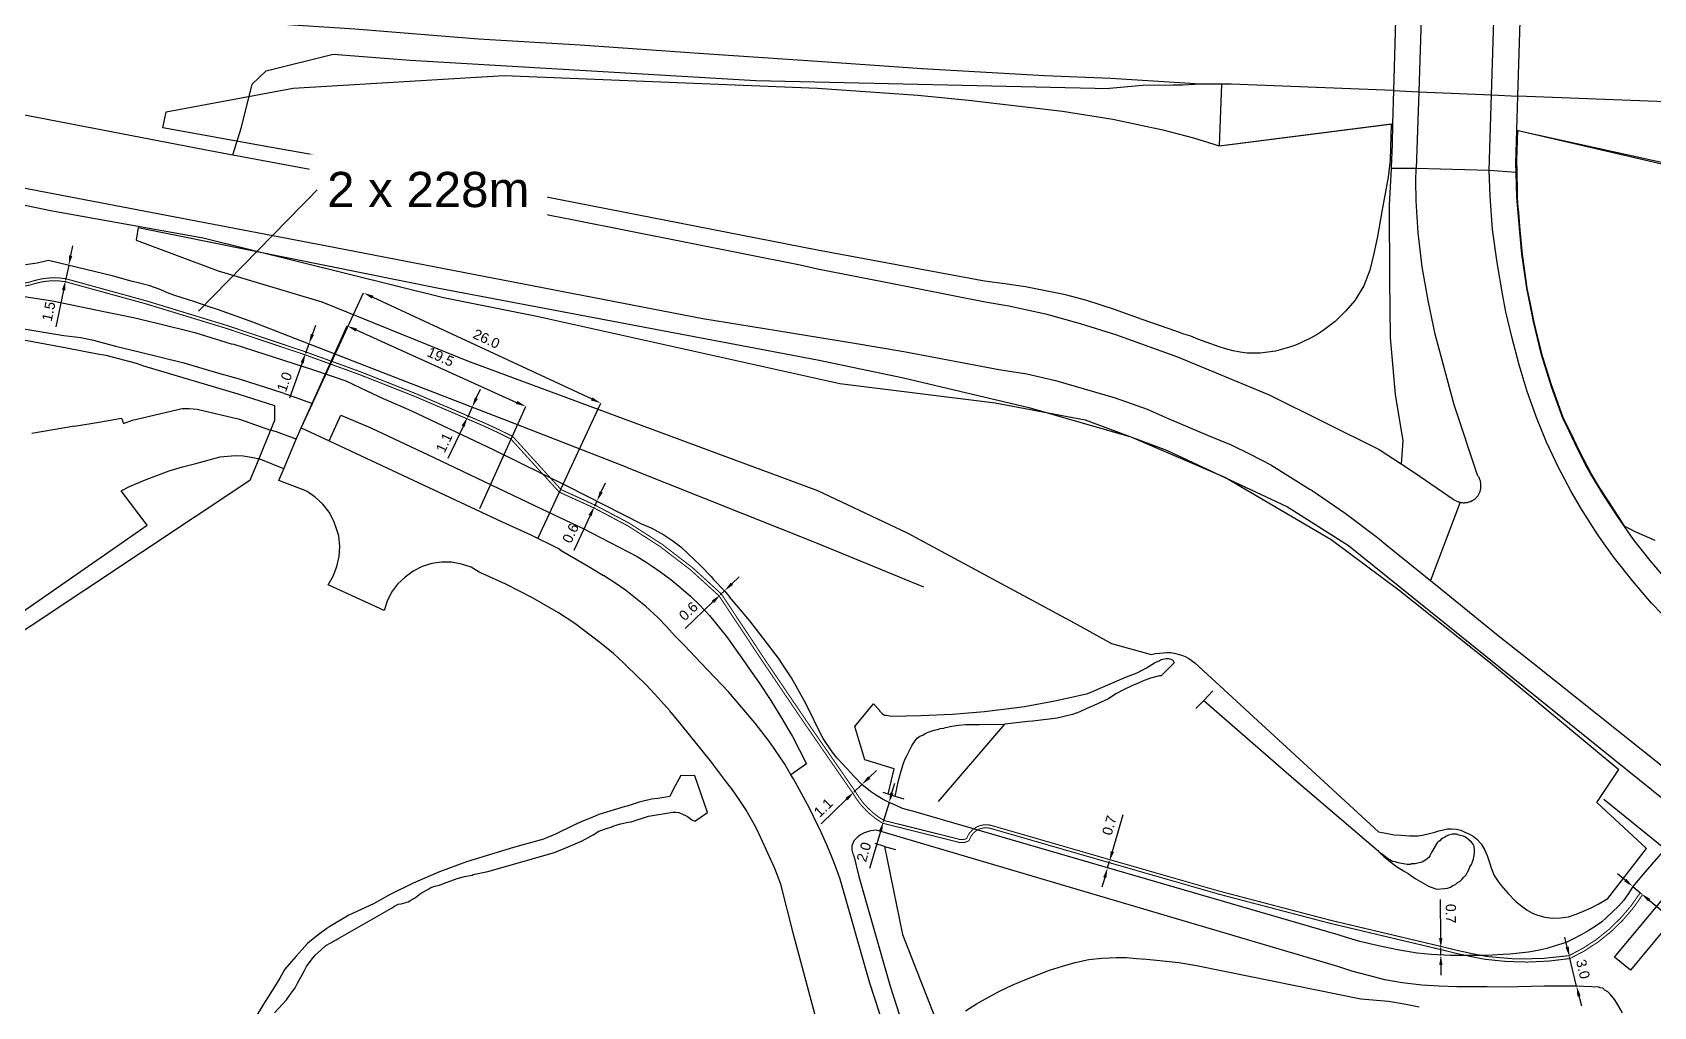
# Model space of a CAD drawing. Header units: millimetres. Extents: x 111502 to 977541, y 8702 to 1044108.
# Drawn here: x 486421.9 to 486583.1, y 235465.8 to 235562.6 of the extents above; entities that cross this region are included whole.
import ezdxf
from ezdxf import colors
from ezdxf.entities.mleader import LeaderData, LeaderLine
from ezdxf.math import Vec2, Vec3

# ---------------------------------------------------------------- set-up
doc = ezdxf.new("R2010")
doc.units = ezdxf.units.MM
doc.header["$LTSCALE"] = 0.25
doc.linetypes.add('DASHED2', pattern=[9.525, 6.35, -3.175])
for name, color, linetype in [('00 Text', 7, 'Continuous'), ('E HVSS As Laid Dimensions', 30, 'Continuous'), ('E HVSS As Laid HV', 10, 'Continuous'), ('X HVSS Site Background', 8, 'Continuous')]:
    doc.layers.add(name, color=color, linetype=linetype)
doc.styles.add('Arial', font='arial.ttf')
doc.dimstyles.new('HVSS AsLaid', dxfattribs={"dimtxt": 1, "dimasz": 1, "dimexe": 0, "dimexo": 0, "dimgap": 0.5, "dimtad": 1, "dimdec": 1, "dimzin": 1, "dimdsep": 46, "dimtxsty": 'Arial', "dimcen": 0.09, "dimadec": 0, "dimazin": 0, "dimtfac": 1, "dimtdec": 1, "dimtmove": 0, "dimatfit": 3, "dimfxl": 1, "dimtolj": 1, "dimtzin": 0, "dimarcsym": 0})

# ---------------------------------------------------------------- blocks, each defined once
blk = doc.blocks.new('OS MAP 060722')
at = {"layer": 'X HVSS Site Background'}
for points in [[(-2602.84, -3539.82), (-2577.09, -3544.69), (-2559.9, -3547.84), (-2542.33, -3550.95), (-2522.99, -3555.26), (-2502.98, -3559.21), (-2491.57, -3561.27), (-2477.49, -3564.21), (-2464.91, -3566.5), (-2452.12, -3569.38), (-2437.03, -3572.19), (-2422.01, -3574.79), (-2403.01, -3578), (-2386.84, -3581.36), (-2371.65, -3584.09), (-2347.76, -3590.01), (-2338.48, -3591.88), (-2308.36, -3598.57), (-2292.93, -3600.48), (-2283.98, -3602.18), (-2275.9, -3605.19), (-2263.86, -3610.83), (-2257.8, -3614.67), (-2223.95, -3641.91)], [(-2249.83, -3540.36), (-2250.08, -3547.7), (-2250.42, -3557.62), (-2250.51, -3560.17), (-2250.82, -3569.57), (-2251.08, -3577.21)], [(-2243.83, -3577.41), (-2243.6, -3569.89), (-2243.3, -3560.35), (-2243.22, -3557.8), (-2242.91, -3547.93), (-2242.68, -3540.51)], [(-2272.53, -3568.81), (-2281.43, -3568.26), (-2288.03, -3568.01), (-2300.18, -3567.31), (-2310.58, -3566.56), (-2321.88, -3565.81), (-2334.18, -3564.96), (-2344.28, -3564.36), (-2356.58, -3563.36), (-2365.29, -3562.79), (-2371.83, -3562.36), (-2378.83, -3561.66), (-2389.93, -3560.72), (-2390.01, -3560.72)], [(-2253.08, -3560.11), (-2253.33, -3569.46)], [(-2240.98, -3570.01), (-2240.68, -3560.41)], [(-2300.03, -3618.81), (-2310.58, -3614.46), (-2329.33, -3607.01), (-2329.53, -3606.91), (-2340.33, -3602.71), (-2351.98, -3598.21), (-2366.73, -3592.46), (-2370.13, -3591.26), (-2371.08, -3590.96), (-2372.58, -3590.41), (-2374.38, -3589.86), (-2375.03, -3589.61), (-2376.03, -3589.21), (-2376.98, -3588.86), (-2377.98, -3588.61), (-2378.83, -3588.41), (-2380.58, -3587.91), (-2387.03, -3586.36), (-2388.18, -3586.61), (-2389.33, -3586.76)], [(-2391.18, -3589.66), (-2386.63, -3590.36), (-2381.38, -3591.46), (-2378.58, -3592.01), (-2376.23, -3592.56), (-2372.48, -3593.51), (-2368.88, -3594.61), (-2368.63, -3594.66), (-2365.53, -3595.66), (-2360.78, -3597.16), (-2357.48, -3598.31), (-2355.38, -3599.31), (-2353.78, -3600.06), (-2351.03, -3601.26), (-2342.78, -3605.16), (-2335.43, -3608.76), (-2328.08, -3612.51)], [(-2368.73, -3575.83), (-2367.84, -3573.09), (-2366.78, -3568.82), (-2365.41, -3567.51), (-2358.75, -3565.85), (-2351.07, -3566.44), (-2316.74, -3568.45), (-2281.58, -3569.26)], [(-2375.68, -3573.16), (-2375.33, -3571.56), (-2362.73, -3569.21), (-2341.73, -3567.96), (-2310.58, -3569.21), (-2300.63, -3569.91), (-2295.58, -3570.41), (-2286.23, -3571.51), (-2281.23, -3572.31), (-2276.28, -3573.36), (-2273.23, -3574.16), (-2270.68, -3574.96), (-2253.58, -3572.76)], [(-2272.53, -3568.81), (-2274.28, -3568.91), (-2275.23, -3568.91), (-2278.28, -3568.96), (-2281.58, -3569.26)], [(-2270.43, -3568.81), (-2272.53, -3568.81)], [(-2270.43, -3568.81), (-2270.68, -3574.96)], [(-2253.33, -3569.46), (-2269.48, -3568.81), (-2270.43, -3568.81)], [(-2253.33, -3569.46), (-2253.43, -3572.76)], [(-2253.33, -3569.46), (-2250.82, -3569.57), (-2243.6, -3569.89), (-2240.98, -3570.01)], [(-2398.88, -3570.08), (-2398.86, -3570.08), (-2388.88, -3571.96), (-2371.53, -3575.31), (-2368.73, -3575.83)], [(-2241.08, -3573.41), (-2240.98, -3570.01)], [(-2224.53, -3570.66), (-2240.98, -3570.01)], [(-2402.13, -3576.66), (-2387.98, -3579.41), (-2359.53, -3584.86), (-2321.98, -3592.11), (-2314.64, -3593.31), (-2307.13, -3594.52), (-2302, -3595.39), (-2292.58, -3597.16), (-2289.8, -3597.6), (-2286.94, -3598.26), (-2281.01, -3600), (-2277.83, -3601.11), (-2275.73, -3602.06), (-2271.58, -3603.81), (-2269.48, -3604.66), (-2267.53, -3605.61), (-2265.53, -3606.66), (-2263.58, -3607.86), (-2261.63, -3609.11), (-2261.43, -3609.21), (-2258.13, -3611.46), (-2254.93, -3613.86), (-2254.08, -3614.56), (-2249.64, -3618.15)], [(-2253.58, -3572.76), (-2253.68, -3576.36), (-2253.88, -3578.06), (-2254.48, -3581.46), (-2254.93, -3583.96), (-2255.28, -3585.66), (-2255.68, -3587.31), (-2256.28, -3588.86), (-2257.18, -3590.31), (-2258.08, -3591.36), (-2259.13, -3592.41), (-2260.33, -3593.31), (-2260.93, -3593.71), (-2261.58, -3594.06), (-2262.28, -3594.41), (-2262.98, -3594.71), (-2263.68, -3594.96), (-2265.08, -3595.36), (-2266.58, -3595.56), (-2267.88, -3595.56), (-2268.58, -3595.46), (-2269.28, -3595.31), (-2270.03, -3595.11), (-2270.68, -3594.91), (-2272.78, -3594.16), (-2273.48, -3593.86), (-2274.18, -3593.66), (-2274.88, -3593.41), (-2278.33, -3592.21), (-2281.08, -3591.21), (-2283.83, -3590.31), (-2285.93, -3589.76), (-2289.93, -3588.96), (-2291.98, -3588.66), (-2293.98, -3588.41), (-2310.58, -3585.31), (-2343.63, -3578.86), (-2365.23, -3575.06), (-2375.68, -3573.16)], [(-2270.68, -3574.96), (-2269.58, -3574.81), (-2253.43, -3572.76)], [(-2253.43, -3572.76), (-2253.48, -3574.81), (-2253.58, -3577.06), (-2253.58, -3577.21)], [(-2241.13, -3577.61), (-2241.18, -3576.71), (-2241.08, -3573.41)], [(-2241.08, -3573.41), (-2225.68, -3576.96)], [(-2227.33, -3614.16), (-2228.38, -3613.71), (-2229.38, -3613.26), (-2229.67, -3613.11), (-2230.35, -3612.77), (-2231.97, -3610.26), (-2232.85, -3608.9), (-2233.69, -3607.52), (-2234.77, -3605.43), (-2235.75, -3603.41), (-2236.43, -3602.05), (-2237.62, -3598.69), (-2238.49, -3595.94), (-2238.97, -3593.99), (-2239.35, -3592.48), (-2239.7, -3590.66), (-2240.03, -3589.08), (-2240.23, -3587.64), (-2240.35, -3586.9), (-2240.52, -3585.71), (-2240.57, -3585.04), (-2240.76, -3582.92), (-2240.89, -3581.54), (-2240.93, -3581.08), (-2240.98, -3580.63), (-2241.01, -3580.13), (-2241.01, -3579.45), (-2241.04, -3577.61), (-2241.07, -3576.37), (-2240.99, -3573.43)], [(-2240.99, -3573.43), (-2225.63, -3576.81)], [(-2368.73, -3575.83), (-2355.53, -3578.31), (-2334.98, -3582.26), (-2312.33, -3586.76), (-2310.58, -3587.16), (-2303.98, -3588.46), (-2293.93, -3590.46), (-2291.58, -3590.86), (-2287.93, -3591.66), (-2284.48, -3592.61), (-2280.98, -3593.71), (-2274.82, -3595.91), (-2265.71, -3599.7), (-2254.77, -3605.14), (-2252.58, -3606.56)], [(-2392.93, -3592.56), (-2385.53, -3593.81), (-2383.83, -3594.01), (-2382.58, -3594.26), (-2380.38, -3594.86), (-2378.03, -3595.41), (-2373.58, -3596.51), (-2370.23, -3597.51), (-2368.08, -3598.11), (-2363.83, -3599.46), (-2360.78, -3600.56)], [(-2253.58, -3577.21), (-2253.77, -3580.83), (-2253.74, -3588.27), (-2253.67, -3593.98), (-2253.18, -3599.66), (-2252.4, -3604.25), (-2252.58, -3606.56)], [(-2251.08, -3577.21), (-2253.58, -3577.21)], [(-2246.72, -3610.37), (-2246.7, -3610.37), (-2246.63, -3610.39), (-2246.56, -3610.4), (-2246.49, -3610.4), (-2246.42, -3610.41), (-2246.34, -3610.41), (-2246.27, -3610.41), (-2246.2, -3610.4), (-2246.13, -3610.4), (-2246.06, -3610.39), (-2245.99, -3610.38), (-2245.92, -3610.36), (-2245.85, -3610.34), (-2245.78, -3610.32), (-2245.71, -3610.3), (-2245.64, -3610.27), (-2245.58, -3610.25), (-2245.51, -3610.21), (-2245.45, -3610.18), (-2245.39, -3610.14), (-2245.33, -3610.1), (-2245.27, -3610.06), (-2245.22, -3610.02), (-2245.16, -3609.97), (-2245.11, -3609.92), (-2245.06, -3609.87), (-2245.01, -3609.81), (-2244.96, -3609.75), (-2244.92, -3609.69), (-2244.88, -3609.63), (-2244.85, -3609.57), (-2244.81, -3609.5), (-2244.78, -3609.44), (-2244.76, -3609.37), (-2244.73, -3609.31), (-2244.71, -3609.24), (-2244.69, -3609.17), (-2244.68, -3609.1), (-2244.66, -3609.03), (-2244.65, -3608.96), (-2244.65, -3608.88), (-2244.64, -3608.81), (-2244.64, -3608.74), (-2244.64, -3608.67), (-2244.64, -3608.6), (-2244.65, -3608.52), (-2244.66, -3608.45), (-2244.67, -3608.38), (-2244.69, -3608.31), (-2244.7, -3608.24), (-2244.72, -3608.17), (-2244.75, -3608.11), (-2244.77, -3608.04), (-2244.8, -3607.97), (-2244.83, -3607.91), (-2244.87, -3607.85), (-2244.91, -3607.79), (-2244.95, -3607.73), (-2244.99, -3607.67), (-2247.29, -3600.7), (-2249.18, -3593.66), (-2249.88, -3590.31), (-2250.48, -3586.96), (-2250.88, -3583.61), (-2251.08, -3580.41), (-2251.13, -3578.41), (-2251.08, -3577.21)], [(-2243.83, -3577.41), (-2251.08, -3577.21)], [(-2225.63, -3622.51), (-2227.68, -3620.41), (-2229.53, -3618.21), (-2231.38, -3615.91), (-2232.22, -3614.73), (-2233.08, -3613.51), (-2234.63, -3611.06), (-2235.68, -3609.31), (-2236.93, -3606.91), (-2238.13, -3604.41), (-2239.13, -3601.96), (-2240.03, -3599.36), (-2240.83, -3596.71), (-2241.53, -3594.06), (-2242.18, -3591.46), (-2242.48, -3589.86), (-2243.03, -3586.56), (-2243.48, -3583.26), (-2243.73, -3579.96), (-2243.83, -3577.41)], [(-2241.13, -3577.61), (-2243.83, -3577.41)], [(-2226.13, -3618.16), (-2227.83, -3616.16), (-2229.48, -3614.06), (-2230.98, -3611.91), (-2232.43, -3609.71), (-2233.83, -3607.41), (-2234.08, -3606.96), (-2235.03, -3605.06), (-2236.18, -3602.66), (-2236.48, -3602.11), (-2237.63, -3598.91), (-2238.63, -3595.71), (-2239.43, -3592.41), (-2240.08, -3589.11), (-2240.58, -3585.71), (-2240.88, -3582.36), (-2241.08, -3580.06), (-2241.13, -3577.61)], [(-2480.63, -3587.26), (-2480.43, -3586.11), (-2479.58, -3581.46), (-2471.78, -3583.01), (-2469.98, -3583.31), (-2463.38, -3584.46), (-2460.38, -3584.91), (-2454.28, -3585.76), (-2448.88, -3586.36), (-2442.73, -3586.96), (-2441.08, -3587.06), (-2429.43, -3588.36), (-2410.28, -3590.86), (-2398.53, -3592.56), (-2385.23, -3595.01), (-2382.18, -3595.61), (-2381.33, -3595.76), (-2378.33, -3596.56), (-2377.58, -3596.81), (-2368.23, -3599.61), (-2364.58, -3600.76), (-2364.58, -3602.26), (-2364.98, -3603.21)], [(-2378.13, -3583.06), (-2378.33, -3584.31), (-2370.18, -3587.36), (-2359.88, -3590.46), (-2345.38, -3596.31), (-2310.58, -3609.21), (-2301.68, -3613.41), (-2285.08, -3622.36), (-2281.38, -3624.41), (-2277.43, -3625.51), (-2276.98, -3625.41), (-2276.58, -3625.36), (-2275.88, -3625.31), (-2275.48, -3625.31), (-2275.13, -3625.36), (-2274.38, -3625.56), (-2274.03, -3625.71), (-2273.68, -3625.91), (-2273.08, -3626.31), (-2254.83, -3643.11), (-2254.08, -3643.26), (-2253.28, -3643.41), (-2252.53, -3643.46), (-2251.73, -3643.51), (-2250.88, -3643.51), (-2250.48, -3643.46), (-2250.03, -3643.36), (-2249.23, -3643.16), (-2248.83, -3643.01), (-2248.38, -3642.91), (-2247.98, -3642.81), (-2247.58, -3642.81), (-2247.08, -3642.86), (-2246.63, -3642.96), (-2246.23, -3643.16), (-2245.83, -3643.31), (-2245.43, -3643.56), (-2245.08, -3643.81), (-2244.63, -3644.31), (-2244.28, -3644.86), (-2244.03, -3645.46), (-2243.78, -3646.16), (-2243.58, -3646.81), (-2243.33, -3647.46), (-2242.93, -3648.06), (-2242.63, -3648.46), (-2241.93, -3649.26), (-2241.23, -3649.96), (-2240.83, -3650.31), (-2240.03, -3650.91), (-2239.58, -3651.16), (-2239.13, -3651.36), (-2238.28, -3651.61), (-2237.48, -3651.71), (-2236.73, -3651.66), (-2235.93, -3651.56), (-2235.18, -3651.31), (-2234.43, -3651.01), (-2233.68, -3650.66), (-2232.98, -3650.31), (-2232.03, -3649.76), (-2228.18, -3644.76), (-2233.13, -3640.21), (-2230.93, -3636.91)], [(-2378.13, -3583.06), (-2348.23, -3589.11), (-2310.58, -3596.21), (-2302.03, -3598.01), (-2289.58, -3600.96), (-2279.43, -3603.86), (-2270.03, -3607.91), (-2259.53, -3614.06), (-2252.78, -3619.11), (-2243.68, -3626.31), (-2230.93, -3636.91)], [(-2384.47, -3602.81), (-2388.68, -3603.53)], [(-2382.04, -3602.4), (-2379.77, -3602.01), (-2379.59, -3602.55), (-2378.69, -3602.22), (-2373.76, -3601.05), (-2373.07, -3601.06), (-2372.27, -3601.12), (-2368.04, -3602.12), (-2364.98, -3603.21)], [(-2361.93, -3602.96), (-2360.78, -3600.56)], [(-2359.13, -3604.26), (-2357.98, -3601.71)], [(-2357.98, -3601.71), (-2354.98, -3602.96), (-2348.73, -3605.91), (-2338.03, -3611.01), (-2333.88, -3612.96), (-2328.53, -3615.76), (-2327.63, -3616.31), (-2327.03, -3616.71), (-2326.18, -3617.31)], [(-2384.47, -3602.81), (-2382.04, -3602.4)], [(-2364.98, -3603.21), (-2366.13, -3606.06)], [(-2362.43, -3604.11), (-2364.38, -3603.36), (-2364.98, -3603.21)], [(-2362.43, -3604.11), (-2361.93, -3602.96)], [(-2361.93, -3602.96), (-2359.13, -3604.26)], [(-2363.63, -3607.06), (-2362.43, -3604.11)], [(-2359.13, -3604.26), (-2341.93, -3612.31)], [(-2450.88, -3624.83), (-2450.48, -3625.46), (-2449.93, -3626.31), (-2441.07, -3640.2), (-2433.78, -3651.66), (-2402.48, -3630.16), (-2377.22, -3612.66), (-2379.8, -3609.22), (-2378.98, -3608.81), (-2377.33, -3608.11), (-2375.03, -3607.26), (-2373.73, -3606.86), (-2372.38, -3606.51), (-2369.98, -3605.86), (-2368.48, -3605.71), (-2367.68, -3605.76), (-2367.08, -3605.86), (-2366.53, -3605.96), (-2366.13, -3606.06)], [(-2366.13, -3606.06), (-2367.03, -3608.21), (-2394.33, -3626.31), (-2401.43, -3631.01), (-2423.73, -3646.31), (-2434.48, -3653.81), (-2436.78, -3655.41)], [(-2363.63, -3607.06), (-2365.93, -3606.11), (-2366.13, -3606.06)], [(-2252.58, -3606.56), (-2251.22, -3607.44), (-2247.4, -3610.05), (-2247.29, -3610.13), (-2247.23, -3610.17), (-2247.17, -3610.2), (-2247.11, -3610.24), (-2247.04, -3610.27), (-2246.98, -3610.29), (-2246.91, -3610.32), (-2246.84, -3610.34), (-2246.77, -3610.36), (-2246.72, -3610.37)], [(-2334.73, -3622.41), (-2336.33, -3621.36), (-2338.93, -3619.86), (-2341.58, -3618.51), (-2344.23, -3617.31), (-2345.03, -3616.81), (-2345.98, -3616.51), (-2346.98, -3616.31), (-2347.98, -3616.31), (-2348.93, -3616.46), (-2349.88, -3616.76), (-2350.78, -3617.21), (-2351.58, -3617.81), (-2352.33, -3618.51), (-2352.93, -3619.31), (-2353.38, -3620.21), (-2353.68, -3621.11), (-2359.23, -3618.56), (-2358.73, -3617.71), (-2358.38, -3616.76), (-2358.13, -3615.76), (-2358.08, -3614.76), (-2358.18, -3613.71), (-2358.33, -3613.21), (-2358.68, -3612.26), (-2359.13, -3611.36), (-2359.78, -3610.56), (-2360.53, -3609.86), (-2361.33, -3609.31), (-2361.63, -3609.16), (-2364.13, -3608.21), (-2363.63, -3607.06)], [(-2246.72, -3610.37), (-2249.64, -3618.15)], [(-2341.93, -3612.31), (-2339.08, -3613.61), (-2336.28, -3615.01), (-2336.08, -3615.16), (-2333.38, -3616.71), (-2331.88, -3617.66)], [(-2328.08, -3612.51), (-2327.13, -3612.91), (-2326.48, -3613.26), (-2325.88, -3613.61), (-2324.98, -3614.21), (-2324.18, -3614.81), (-2323.48, -3615.46), (-2322.23, -3616.66), (-2321.18, -3617.76), (-2320.93, -3618.06), (-2319.83, -3619.16), (-2319.33, -3619.76)], [(-2313.23, -3637.46), (-2313.83, -3636.41), (-2315.33, -3634.21), (-2316.78, -3632.31), (-2319.43, -3629.21), (-2322.18, -3626.31), (-2323.83, -3624.61), (-2324.73, -3623.66), (-2325.58, -3622.76), (-2326.48, -3621.81), (-2327.68, -3620.71), (-2329.68, -3619.11), (-2330.73, -3618.36), (-2331.88, -3617.66)], [(-2326.18, -3617.31), (-2325.18, -3618.06), (-2324.18, -3618.86), (-2323.23, -3619.71), (-2322.33, -3620.56), (-2321.33, -3621.61), (-2319.63, -3623.71), (-2317.78, -3626.31), (-2317.58, -3626.61), (-2316.38, -3628.31), (-2315.23, -3630.06), (-2314.13, -3631.86), (-2313.57, -3632.81), (-2313.08, -3633.66), (-2311.68, -3636.36), (-2313.23, -3637.46)], [(-2249.64, -3618.15), (-2248.63, -3618.96), (-2242.93, -3623.61), (-2239.48, -3626.31), (-2222.36, -3639.98)], [(-2226.33, -3644.81), (-2228.33, -3647.11), (-2229.53, -3648.56), (-2229.98, -3649.26), (-2230.43, -3649.91), (-2230.98, -3650.51), (-2231.58, -3651.11), (-2232.18, -3651.66), (-2232.63, -3652.06), (-2233.28, -3652.51), (-2233.98, -3652.96), (-2234.68, -3653.36), (-2235.43, -3653.76), (-2236.18, -3654.11), (-2236.93, -3654.36), (-2237.18, -3654.41), (-2238.08, -3654.71), (-2238.98, -3654.91), (-2239.93, -3655.06), (-2240.83, -3655.16), (-2241.78, -3655.26), (-2242.43, -3655.31), (-2244.03, -3655.41), (-2247.68, -3655.41), (-2249.58, -3655.31), (-2250.98, -3655.16), (-2252.93, -3654.86), (-2254.83, -3654.46), (-2256.68, -3654.01), (-2258.53, -3653.46), (-2258.83, -3653.36), (-2301.03, -3641.11), (-2301.43, -3641.01), (-2302.13, -3640.81), (-2302.78, -3640.51), (-2303.48, -3640.21), (-2304.08, -3639.91), (-2304.73, -3639.51), (-2305.33, -3639.11), (-2306.18, -3638.41), (-2306.93, -3637.66), (-2308.08, -3636.41), (-2308.63, -3635.81), (-2309.13, -3635.16), (-2310.03, -3633.86), (-2310.58, -3632.76), (-2311.28, -3631.31), (-2311.93, -3630.06), (-2313.18, -3627.81), (-2314.18, -3626.31), (-2314.38, -3626.01), (-2315.98, -3623.86), (-2317.33, -3622.16), (-2319.33, -3619.76)], [(-2310.58, -3662.21), (-2312.93, -3653.41), (-2314.23, -3648.31), (-2314.83, -3646.76), (-2316.23, -3643.71), (-2316.73, -3642.66), (-2317.73, -3640.91), (-2318.38, -3639.91), (-2319.03, -3638.96), (-2319.73, -3638.06), (-2321.23, -3636.06), (-2324.13, -3632.46), (-2325.28, -3631.11), (-2326.43, -3629.81), (-2327.63, -3628.51), (-2329.58, -3626.61), (-2329.88, -3626.31), (-2330.88, -3625.41), (-2332.23, -3624.31), (-2334.73, -3622.41)], [(-2303.58, -3639.36), (-2302.98, -3636.86), (-2305.88, -3635.96), (-2306.88, -3632.66), (-2305.03, -3630.41), (-2304.48, -3631.01), (-2304.43, -3631.11), (-2304.18, -3631.36), (-2304.03, -3631.46), (-2303.93, -3631.51), (-2303.73, -3631.51), (-2303.23, -3631.61), (-2300.33, -3631.56), (-2297.18, -3631.41), (-2293.98, -3631.16), (-2290.78, -3630.76), (-2290.03, -3630.66), (-2286.83, -3630.06), (-2283.73, -3629.36), (-2279.88, -3627.71), (-2278.83, -3627.31), (-2277.88, -3626.81), (-2277.08, -3626.31), (-2276.88, -3626.21), (-2276.63, -3626.11), (-2276.43, -3626.01), (-2275.93, -3625.91), (-2275.68, -3625.91), (-2275.48, -3625.96), (-2275.28, -3626.06), (-2275.13, -3626.31), (-2276.43, -3627.61), (-2276.58, -3627.61), (-2277.48, -3627.86), (-2278.28, -3628.16), (-2278.48, -3628.26), (-2279.33, -3628.61), (-2280.18, -3629.01), (-2280.93, -3629.41), (-2281.68, -3629.91), (-2283.13, -3630.56), (-2283.83, -3630.86), (-2284.53, -3631.21), (-2285.23, -3631.46), (-2286.78, -3631.81), (-2289.18, -3632.11), (-2289.68, -3632.16), (-2291.98, -3632.41)], [(-2272.18, -3630.06), (-2271.28, -3629.11)], [(-2272.98, -3630.86), (-2272.18, -3630.06)], [(-2272.18, -3630.06), (-2263.23, -3637.86), (-2254.88, -3644.96), (-2254.73, -3645.16)], [(-2302.88, -3639.61), (-2302.53, -3638.01), (-2302.23, -3636.96), (-2302.08, -3636.41), (-2301.88, -3635.86), (-2301.68, -3635.51), (-2301.18, -3634.51), (-2300.88, -3634.06), (-2300.68, -3633.81), (-2300.43, -3633.61), (-2300.13, -3633.51), (-2299.88, -3633.36), (-2299.58, -3633.21), (-2298.98, -3633.01), (-2298.68, -3632.96), (-2298.38, -3632.86), (-2298.03, -3632.81), (-2297.88, -3632.76), (-2297.23, -3632.61), (-2296.58, -3632.51), (-2295.88, -3632.46), (-2294.48, -3632.46), (-2291.98, -3632.41)], [(-2298.58, -3640.11), (-2291.98, -3632.41)], [(-2364.58, -3661.11), (-2363.38, -3659.81), (-2362.93, -3659.16), (-2362.53, -3658.61), (-2362.28, -3658.16), (-2361.63, -3656.96), (-2361.38, -3656.51), (-2360.93, -3655.86), (-2360.53, -3655.36), (-2359.93, -3654.86), (-2359.48, -3654.41), (-2358.98, -3654.16), (-2358.43, -3653.86), (-2358.28, -3653.76), (-2352.93, -3650.71), (-2352.63, -3650.51), (-2352.28, -3650.31), (-2351.98, -3650.26), (-2351.28, -3650.06), (-2351.03, -3649.91), (-2350.73, -3649.76), (-2350.43, -3649.56), (-2350.18, -3649.36), (-2349.88, -3649.16), (-2349.33, -3648.86), (-2349.03, -3648.66), (-2348.63, -3648.51), (-2348.18, -3648.41), (-2347.78, -3648.26), (-2346.43, -3647.76), (-2345.68, -3647.56), (-2344.93, -3647.41), (-2344.83, -3647.36), (-2343.38, -3647.06), (-2336.73, -3645.16), (-2335.38, -3644.61), (-2333.98, -3644.01), (-2333.33, -3643.66), (-2332.88, -3643.41), (-2332.33, -3643.06), (-2331.68, -3642.81), (-2331.03, -3642.61), (-2330.93, -3642.56), (-2330.18, -3642.31), (-2329.43, -3642.16), (-2329.13, -3642.11), (-2327.38, -3641.56), (-2324.98, -3641.16), (-2324.68, -3641.16), (-2324.38, -3641.21), (-2324.13, -3641.31), (-2323.53, -3641.61), (-2323.08, -3641.91), (-2322.78, -3642.06), (-2321.53, -3641.21), (-2322.78, -3637.56), (-2324.18, -3637.51), (-2324.93, -3638.91), (-2325.28, -3639.61), (-2326.48, -3639.81), (-2327.08, -3639.86), (-2328.33, -3640.16), (-2329.53, -3640.56), (-2329.73, -3640.61), (-2332.33, -3641.41), (-2332.68, -3641.56), (-2334.08, -3642.11), (-2334.83, -3642.46), (-2336.63, -3643.36), (-2337.83, -3643.86), (-2338.88, -3644.16), (-2339.98, -3644.46), (-2340.83, -3644.66), (-2345.48, -3646.11), (-2348.18, -3647.11), (-2350.78, -3648.21), (-2353.08, -3649.36), (-2354.73, -3650.26), (-2357.18, -3651.41), (-2359.08, -3652.51), (-2359.38, -3652.71), (-2360.23, -3653.36), (-2361.08, -3654.06), (-2361.28, -3654.21), (-2361.83, -3654.81), (-2362.43, -3655.46), (-2362.88, -3656.01), (-2363.53, -3656.76), (-2364.03, -3657.66), (-2364.58, -3658.51), (-2365.68, -3660.26), (-2366.53, -3661.66)], [(-2256.39, -3748.85), (-2258.13, -3746.71), (-2264.28, -3739.01), (-2270.13, -3731.06), (-2275.73, -3722.86), (-2281.08, -3714.06), (-2286.28, -3704.61), (-2291.08, -3695.01), (-2295.48, -3685.21), (-2298.28, -3678.46), (-2302.03, -3668.41), (-2305.38, -3658.16), (-2308.33, -3647.81), (-2308.98, -3646.11), (-2309.68, -3644.41), (-2310.43, -3642.71), (-2310.58, -3642.41), (-2311.38, -3640.76), (-2312.98, -3637.86), (-2313.23, -3637.46)], [(-2303.58, -3639.36), (-2304.08, -3639.21)], [(-2302.88, -3639.61), (-2303.58, -3639.36)], [(-2301.98, -3639.86), (-2302.88, -3639.61)], [(-2232.43, -3639.86), (-2226.33, -3644.81)], [(-2230.58, -3661.11), (-2230.93, -3660.46), (-2231.33, -3659.81), (-2231.78, -3659.26), (-2232.03, -3659.01), (-2232.33, -3658.86), (-2232.53, -3658.66), (-2232.83, -3658.61), (-2232.93, -3658.56), (-2235.13, -3658.46), (-2238.33, -3658.46), (-2242.28, -3658.56), (-2244.03, -3658.51), (-2247.03, -3658.51), (-2248.78, -3658.46), (-2250.53, -3658.36), (-2250.78, -3658.31), (-2252.48, -3658.11), (-2254.18, -3657.81), (-2255.83, -3657.41), (-2257.48, -3656.96), (-2258.88, -3656.51), (-2304.73, -3642.96), (-2305.33, -3643.01), (-2305.63, -3643.11), (-2306.03, -3643.26), (-2306.33, -3643.41), (-2306.58, -3643.61), (-2306.98, -3644.01), (-2307.18, -3644.51), (-2307.18, -3644.91), (-2307.08, -3645.31), (-2306.98, -3645.51), (-2306.48, -3647.56), (-2303.38, -3658.46), (-2300.58, -3667.11)], [(-2254.73, -3645.16), (-2254.28, -3645.56), (-2253.63, -3646.11), (-2253.03, -3646.56), (-2252.33, -3647.01), (-2251.88, -3647.26), (-2251.18, -3647.76), (-2249.78, -3648.56), (-2249.03, -3648.81), (-2248.28, -3648.76), (-2247.98, -3648.71), (-2247.68, -3648.61), (-2247.43, -3648.46), (-2247.18, -3648.36), (-2246.98, -3648.16), (-2246.73, -3648.06), (-2246.53, -3647.86), (-2246.33, -3647.61), (-2246.13, -3647.41), (-2245.83, -3646.91), (-2245.73, -3646.61), (-2245.58, -3646.36), (-2245.48, -3646.11), (-2245.38, -3645.81), (-2245.33, -3645.46), (-2245.28, -3645.16), (-2245.28, -3644.91), (-2245.33, -3644.61), (-2245.43, -3644.36), (-2245.58, -3644.16), (-2245.83, -3643.91), (-2246.03, -3643.76), (-2246.18, -3643.66), (-2246.38, -3643.56), (-2246.53, -3643.51), (-2246.93, -3643.41), (-2247.08, -3643.36), (-2247.48, -3643.36), (-2247.88, -3643.46), (-2248.08, -3643.56), (-2248.23, -3643.66), (-2248.43, -3643.76), (-2248.58, -3643.86), (-2248.73, -3644.01), (-2248.88, -3644.11), (-2248.98, -3644.21), (-2249.53, -3645.11), (-2249.73, -3645.51), (-2249.83, -3645.66), (-2249.98, -3645.81), (-2250.43, -3646.11), (-2250.63, -3646.16), (-2250.78, -3646.21), (-2251.18, -3646.31), (-2251.53, -3646.31), (-2251.68, -3646.36), (-2251.98, -3646.36), (-2252.88, -3646.21), (-2253.18, -3646.11), (-2253.43, -3646.06), (-2253.93, -3645.76), (-2254.43, -3645.36), (-2254.73, -3645.16)], [(-2303.92, -3644.59), (-2304.85, -3644.29)], [(-2303.92, -3644.59), (-2302.15, -3653.32), (-2295.89, -3669.33), (-2289.05, -3688.18), (-2287.49, -3691.59), (-2284.28, -3697.83), (-2279.97, -3706.05), (-2272.54, -3720.08), (-2263.71, -3732.38), (-2257.16, -3741.11), (-2253, -3746.29), (-2249.94, -3749.65)], [(-2303.92, -3644.59), (-2302.83, -3644.89)], [(-2231.38, -3655.56), (-2224.78, -3647.66), (-2223.18, -3648.91), (-2229.78, -3656.86), (-2231.38, -3655.56)], [(-2295.88, -3660.91), (-2294.78, -3660.21), (-2293.58, -3659.56), (-2292.43, -3658.91), (-2291.23, -3658.36), (-2289.98, -3657.81), (-2287.53, -3656.86), (-2286.23, -3656.46), (-2284.98, -3656.11), (-2283.63, -3655.81), (-2282.33, -3655.66), (-2280.88, -3655.61), (-2279.88, -3655.61), (-2278.88, -3655.71), (-2277.88, -3655.76), (-2276.88, -3655.86), (-2274.68, -3656.11), (-2272.93, -3656.41), (-2267.68, -3657.46), (-2256.58, -3659.71), (-2253.83, -3659.96), (-2252.28, -3660.21), (-2250.78, -3660.51)]]:
    blk.add_lwpolyline(points, dxfattribs=at)
blk = doc.blocks.new('*D1611')
at = {"layer": 'Defpoints', "color": 0, "transparency": 16777216}
for p in [(486581.05, 235477.75), (486581.89, 235477.04), (486581.89, 235477.04)]:
    blk.add_point(p, dxfattribs=at)
at = {"layer": 'E HVSS As Laid Dimensions', "color": 0, "lineweight": -2, "transparency": 16777216}
for p, q in [((486580.28, 235478.39), (486579.52, 235479.03)), ((486581.05, 235477.75), (486581.89, 235477.04)), ((486582.66, 235476.4), (486585.37, 235474.14))]:
    blk.add_line(p, q, dxfattribs=at)
at = {"layer": 'E HVSS As Laid Dimensions', "color": 0, "transparency": 16777216}
for points in [[(486580.39, 235478.52), (486580.18, 235478.26), (486581.05, 235477.75)], [(486582.77, 235476.53), (486582.55, 235476.28), (486581.89, 235477.04)]]:
    blk.add_solid(points, dxfattribs=at)
at = {"layer": 'E HVSS As Laid Dimensions', "color": 0, "transparency": 16777216, "insert": (486585.04, 235475.72), "char_height": 1, "attachment_point": 5, "rotation": 320.1232, "style": 'Arial'}
blk.add_mtext('\\A1;1.1', dxfattribs=at)
blk = doc.blocks.new('*D1612')
at = {"layer": 'Defpoints', "color": 0, "transparency": 16777216}
for p in [(486574.75, 235470.77), (486574.75, 235470.77), (486575.45, 235467.85)]:
    blk.add_point(p, dxfattribs=at)
at = {"layer": 'E HVSS As Laid Dimensions', "color": 0, "lineweight": -2, "transparency": 16777216}
for p, q in [((486574.51, 235471.74), (486574.28, 235472.71)), ((486575.45, 235467.85), (486574.75, 235470.77)), ((486575.68, 235466.88), (486575.92, 235465.91))]:
    blk.add_line(p, q, dxfattribs=at)
at = {"layer": 'E HVSS As Laid Dimensions', "color": 0, "transparency": 16777216}
for points in [[(486574.67, 235471.78), (486574.35, 235471.7), (486574.75, 235470.77)], [(486575.85, 235466.92), (486575.52, 235466.84), (486575.45, 235467.85)]]:
    blk.add_solid(points, dxfattribs=at)
at = {"layer": 'E HVSS As Laid Dimensions', "color": 0, "transparency": 16777216, "insert": (486576.08, 235469.55), "char_height": 1, "attachment_point": 5, "rotation": 283.5704, "style": 'Arial'}
blk.add_mtext('\\A1;3.0', dxfattribs=at)
blk = doc.blocks.new('*D1613')
at = {"layer": 'Defpoints', "color": 0, "transparency": 16777216}
for p in [(486561.95, 235471.65), (486561.95, 235471.65), (486561.95, 235470.95)]:
    blk.add_point(p, dxfattribs=at)
at = {"layer": 'E HVSS As Laid Dimensions', "color": 0, "lineweight": -2, "transparency": 16777216}
for p, q in [((486561.94, 235472.65), (486561.93, 235476.47)), ((486561.95, 235470.95), (486561.95, 235471.65)), ((486561.95, 235469.95), (486561.96, 235468.95))]:
    blk.add_line(p, q, dxfattribs=at)
at = {"layer": 'E HVSS As Laid Dimensions', "color": 0, "transparency": 16777216}
for points in [[(486562.11, 235472.65), (486561.78, 235472.65), (486561.95, 235471.65)], [(486562.12, 235469.95), (486561.79, 235469.95), (486561.95, 235470.95)]]:
    blk.add_solid(points, dxfattribs=at)
at = {"layer": 'E HVSS As Laid Dimensions', "color": 0, "transparency": 16777216, "insert": (486562.94, 235475.06), "char_height": 1, "attachment_point": 5, "rotation": 270.2179, "style": 'Arial'}
blk.add_mtext('\\A1;0.7', dxfattribs=at)
blk = doc.blocks.new('*D1675')
at = {"layer": 'Defpoints', "color": 0, "transparency": 16777216}
for p in [(486425.55, 235539.47), (486425.24, 235538), (486425.24, 235538)]:
    blk.add_point(p, dxfattribs=at)
at = {"layer": 'E HVSS As Laid Dimensions', "color": 0, "lineweight": -2, "transparency": 16777216}
for p, q in [((486425.75, 235540.45), (486425.96, 235541.43)), ((486425.55, 235539.47), (486425.24, 235538)), ((486425.03, 235537.02), (486424.27, 235533.37))]:
    blk.add_line(p, q, dxfattribs=at)
at = {"layer": 'E HVSS As Laid Dimensions', "color": 0, "transparency": 16777216}
for points in [[(486425.59, 235540.48), (486425.91, 235540.41), (486425.55, 235539.47)], [(486424.87, 235537.06), (486425.2, 235536.99), (486425.24, 235538)]]:
    blk.add_solid(points, dxfattribs=at)
at = {"layer": 'E HVSS As Laid Dimensions', "color": 0, "transparency": 16777216, "insert": (486423.56, 235534.91), "char_height": 1, "attachment_point": 5, "rotation": 78.1664, "style": 'Arial'}
blk.add_mtext('\\A1;1.5', dxfattribs=at)
blk = doc.blocks.new('*D1676')
at = {"layer": 'Defpoints', "color": 0, "transparency": 16777216}
for p in [(486449.09, 235530.73), (486449.09, 235530.73), (486449.43, 235531.67)]:
    blk.add_point(p, dxfattribs=at)
at = {"layer": 'E HVSS As Laid Dimensions', "color": 0, "lineweight": -2, "transparency": 16777216}
for p, q in [((486449.77, 235532.61), (486450.11, 235533.55)), ((486449.43, 235531.67), (486449.09, 235530.73)), ((486448.76, 235529.79), (486447.49, 235526.29))]:
    blk.add_line(p, q, dxfattribs=at)
at = {"layer": 'E HVSS As Laid Dimensions', "color": 0, "transparency": 16777216}
for points in [[(486449.62, 235532.67), (486449.93, 235532.56), (486449.43, 235531.67)], [(486448.6, 235529.85), (486448.91, 235529.74), (486449.09, 235530.73)]]:
    blk.add_solid(points, dxfattribs=at)
at = {"layer": 'E HVSS As Laid Dimensions', "color": 0, "transparency": 16777216, "insert": (486447, 235527.91), "char_height": 1, "attachment_point": 5, "rotation": 70.1679, "style": 'Arial'}
blk.add_mtext('\\A1;1.0', dxfattribs=at)
blk = doc.blocks.new('*D1677')
at = {"layer": 'Defpoints', "color": 0, "transparency": 16777216}
for p in [(486465.18, 235524.38), (486465.18, 235524.38), (486465.65, 235525.38)]:
    blk.add_point(p, dxfattribs=at)
at = {"layer": 'E HVSS As Laid Dimensions', "color": 0, "lineweight": -2, "transparency": 16777216}
for p, q in [((486466.07, 235526.28), (486466.5, 235527.19)), ((486465.65, 235525.38), (486465.18, 235524.38)), ((486464.75, 235523.48), (486463.24, 235520.29))]:
    blk.add_line(p, q, dxfattribs=at)
at = {"layer": 'E HVSS As Laid Dimensions', "color": 0, "transparency": 16777216}
for points in [[(486465.92, 235526.35), (486466.22, 235526.21), (486465.65, 235525.38)], [(486464.6, 235523.55), (486464.9, 235523.41), (486465.18, 235524.38)]]:
    blk.add_solid(points, dxfattribs=at)
at = {"layer": 'E HVSS As Laid Dimensions', "color": 0, "transparency": 16777216, "insert": (486462.87, 235521.86), "char_height": 1, "attachment_point": 5, "rotation": 64.6986, "style": 'Arial'}
blk.add_mtext('\\A1;1.1', dxfattribs=at)
blk = doc.blocks.new('*D1678')
at = {"layer": 'Defpoints', "color": 0, "transparency": 16777216}
for p in [(486470.99, 235525.46), (486448.65, 235523.35), (486466.43, 235515.33)]:
    blk.add_point(p, dxfattribs=at)
at = {"layer": 'E HVSS As Laid Dimensions', "color": 0, "lineweight": -2, "transparency": 16777216}
for p, q in [((486448.65, 235523.35), (486453.22, 235533.47)), ((486454.13, 235533.06), (486470.08, 235525.87)), ((486466.43, 235515.33), (486470.99, 235525.46))]:
    blk.add_line(p, q, dxfattribs=at)
at = {"layer": 'E HVSS As Laid Dimensions', "color": 0, "transparency": 16777216}
for points in [[(486454.2, 235533.21), (486454.06, 235532.91), (486453.22, 235533.47)], [(486470.15, 235526.02), (486470.01, 235525.72), (486470.99, 235525.46)]]:
    blk.add_solid(points, dxfattribs=at)
at = {"layer": 'E HVSS As Laid Dimensions', "color": 0, "transparency": 16777216, "insert": (486462.52, 235530.39), "char_height": 1, "attachment_point": 5, "rotation": 335.7256, "style": 'Arial'}
blk.add_mtext('\\A1;19.5', dxfattribs=at)
blk = doc.blocks.new('*D1679')
at = {"layer": 'Defpoints', "color": 0, "transparency": 16777216}
for p in [(486478.45, 235525.79), (486448.65, 235523.35), (486472.23, 235512.4)]:
    blk.add_point(p, dxfattribs=at)
at = {"layer": 'E HVSS As Laid Dimensions', "color": 0, "lineweight": -2, "transparency": 16777216}
for p, q in [((486448.65, 235523.35), (486454.87, 235536.74)), ((486455.77, 235536.32), (486477.54, 235526.21)), ((486472.23, 235512.4), (486478.45, 235525.79))]:
    blk.add_line(p, q, dxfattribs=at)
at = {"layer": 'E HVSS As Laid Dimensions', "color": 0, "transparency": 16777216}
for points in [[(486455.84, 235536.47), (486455.7, 235536.17), (486454.87, 235536.74)], [(486477.61, 235526.36), (486477.47, 235526.06), (486478.45, 235525.79)]]:
    blk.add_solid(points, dxfattribs=at)
at = {"layer": 'E HVSS As Laid Dimensions', "color": 0, "transparency": 16777216, "insert": (486467.08, 235532.18), "char_height": 1, "attachment_point": 5, "rotation": 335.0952, "style": 'Arial'}
blk.add_mtext('\\A1;26.0', dxfattribs=at)
blk = doc.blocks.new('*D1680')
at = {"layer": 'Defpoints', "color": 0, "transparency": 16777216}
for p in [(486478.06, 235516.06), (486477.81, 235515.52), (486477.81, 235515.52)]:
    blk.add_point(p, dxfattribs=at)
at = {"layer": 'E HVSS As Laid Dimensions', "color": 0, "lineweight": -2, "transparency": 16777216}
for p, q in [((486478.49, 235516.97), (486478.91, 235517.87)), ((486478.06, 235516.06), (486477.81, 235515.52)), ((486477.38, 235514.62), (486475.76, 235511.16))]:
    blk.add_line(p, q, dxfattribs=at)
at = {"layer": 'E HVSS As Laid Dimensions', "color": 0, "transparency": 16777216}
for points in [[(486478.34, 235517.04), (486478.64, 235516.9), (486478.06, 235516.06)], [(486477.23, 235514.69), (486477.53, 235514.55), (486477.81, 235515.52)]]:
    blk.add_solid(points, dxfattribs=at)
at = {"layer": 'E HVSS As Laid Dimensions', "color": 0, "transparency": 16777216, "insert": (486475.44, 235512.86), "char_height": 1, "attachment_point": 5, "rotation": 64.8321, "style": 'Arial'}
blk.add_mtext('\\A1;0.6', dxfattribs=at)
blk = doc.blocks.new('*D1681')
at = {"layer": 'Defpoints', "color": 0, "transparency": 16777216}
for p in [(486490.32, 235506.74), (486490.32, 235506.74), (486490.75, 235507.15)]:
    blk.add_point(p, dxfattribs=at)
at = {"layer": 'E HVSS As Laid Dimensions', "color": 0, "lineweight": -2, "transparency": 16777216}
for p, q in [((486491.47, 235507.84), (486492.2, 235508.53)), ((486490.75, 235507.15), (486490.32, 235506.74)), ((486489.59, 235506.05), (486486.83, 235503.41))]:
    blk.add_line(p, q, dxfattribs=at)
at = {"layer": 'E HVSS As Laid Dimensions', "color": 0, "transparency": 16777216}
for points in [[(486491.36, 235507.96), (486491.59, 235507.72), (486490.75, 235507.15)], [(486489.48, 235506.17), (486489.71, 235505.93), (486490.32, 235506.74)]]:
    blk.add_solid(points, dxfattribs=at)
at = {"layer": 'E HVSS As Laid Dimensions', "color": 0, "transparency": 16777216, "insert": (486487.15, 235505.12), "char_height": 1, "attachment_point": 5, "rotation": 43.6028, "style": 'Arial'}
blk.add_mtext('\\A1;0.6', dxfattribs=at)
blk = doc.blocks.new('*D1682')
at = {"layer": 'Defpoints', "color": 0, "transparency": 16777216}
for p in [(486503.61, 235487.14), (486503.61, 235487.14), (486504.4, 235487.9)]:
    blk.add_point(p, dxfattribs=at)
at = {"layer": 'E HVSS As Laid Dimensions', "color": 0, "lineweight": -2, "transparency": 16777216}
for p, q in [((486505.12, 235488.59), (486505.84, 235489.28)), ((486504.4, 235487.9), (486503.61, 235487.14)), ((486502.88, 235486.45), (486500.34, 235484))]:
    blk.add_line(p, q, dxfattribs=at)
at = {"layer": 'E HVSS As Laid Dimensions', "color": 0, "transparency": 16777216}
for points in [[(486505.01, 235488.71), (486505.24, 235488.47), (486504.4, 235487.9)], [(486502.77, 235486.57), (486503, 235486.33), (486503.61, 235487.14)]]:
    blk.add_solid(points, dxfattribs=at)
at = {"layer": 'E HVSS As Laid Dimensions', "color": 0, "transparency": 16777216, "insert": (486500.56, 235485.6), "char_height": 1, "attachment_point": 5, "rotation": 43.8171, "style": 'Arial'}
blk.add_mtext('\\A1;1.1', dxfattribs=at)
blk = doc.blocks.new('*D1683')
at = {"layer": 'Defpoints', "color": 0, "transparency": 16777216}
for p in [(486507.1, 235486.1), (486506.53, 235484.18), (486506.53, 235484.18)]:
    blk.add_point(p, dxfattribs=at)
at = {"layer": 'E HVSS As Laid Dimensions', "color": 0, "lineweight": -2, "transparency": 16777216}
for p, q in [((486507.38, 235487.06), (486507.67, 235488.02)), ((486507.1, 235486.1), (486506.53, 235484.18)), ((486506.25, 235483.22), (486505.16, 235479.55))]:
    blk.add_line(p, q, dxfattribs=at)
at = {"layer": 'E HVSS As Laid Dimensions', "color": 0, "transparency": 16777216}
for points in [[(486507.22, 235487.11), (486507.54, 235487.01), (486507.1, 235486.1)], [(486506.09, 235483.27), (486506.41, 235483.18), (486506.53, 235484.18)]]:
    blk.add_solid(points, dxfattribs=at)
at = {"layer": 'E HVSS As Laid Dimensions', "color": 0, "transparency": 16777216, "insert": (486504.6, 235481.19), "char_height": 1, "attachment_point": 5, "rotation": 73.5361, "style": 'Arial'}
blk.add_mtext('\\A1;2.0', dxfattribs=at)
blk = doc.blocks.new('*D1684')
at = {"layer": 'Defpoints', "color": 0, "transparency": 16777216}
for p in [(486528.82, 235479.61), (486529.02, 235480.28), (486529.02, 235480.28)]:
    blk.add_point(p, dxfattribs=at)
at = {"layer": 'E HVSS As Laid Dimensions', "color": 0, "lineweight": -2, "transparency": 16777216}
for p, q in [((486529.3, 235481.24), (486530.36, 235484.91)), ((486528.82, 235479.61), (486529.02, 235480.28)), ((486528.54, 235478.65), (486528.26, 235477.68))]:
    blk.add_line(p, q, dxfattribs=at)
at = {"layer": 'E HVSS As Laid Dimensions', "color": 0, "transparency": 16777216}
for points in [[(486529.14, 235481.28), (486529.46, 235481.19), (486529.02, 235480.28)], [(486528.38, 235478.69), (486528.7, 235478.6), (486528.82, 235479.61)]]:
    blk.add_solid(points, dxfattribs=at)
at = {"layer": 'E HVSS As Laid Dimensions', "color": 0, "transparency": 16777216, "insert": (486529, 235483.83), "char_height": 1, "attachment_point": 5, "rotation": 73.8128, "style": 'Arial'}
blk.add_mtext('\\A1;0.7', dxfattribs=at)
blk = doc.blocks.new('_None')

msp = doc.modelspace()

# ---------------------------------------------------------------- linework, layer by layer
at = {"lineweight": 0}
msp.add_circle((488727.82, 239008.33), 11388.42, dxfattribs=at)
at = {"layer": 'E HVSS As Laid HV', "linetype": 'DASHED2', "lineweight": 0, "const_width": 0.1, "flags": 128}
for points in [[(486581.77, 235477.13, -0.142235), (486574.7, 235470.89, -0.072219), (486566.54, 235470.8, -0.017665), (486561.98, 235471.8, -0.017665), (486529.06, 235480.42), (486517.36, 235483.8, 0.405593), (486514.82, 235482.53, -0.213093), (486513.9, 235482.5), (486506.59, 235484.32, -0.129956), (486503.73, 235487.22, -0.007595), (486490.43, 235506.83, 0.08446), (486477.87, 235515.66), (486474.49, 235517.2), (486469.69, 235522.48, 0.020898), (486465.24, 235524.52, 0.020788), (486449.14, 235530.87, 0.020796), (486425.27, 235538.15, 0.113382), (486422.15, 235537.97, -0.14342), (486419.19, 235537.8, 0.008707), (486379.63, 235543.26)], [(486582.02, 235476.96, -0.142875), (486574.79, 235470.6, -0.074238), (486566.31, 235470.53, -0.017664), (486561.91, 235471.5, -0.017664), (486528.98, 235480.13), (486517.27, 235483.51, 0.424823), (486515.07, 235482.33, -0.233705), (486513.81, 235482.21), (486506.48, 235484.04, -0.130888), (486503.48, 235487.06, -0.00758), (486490.2, 235506.64, 0.084274), (486477.74, 235515.39), (486474.31, 235516.95), (486469.5, 235522.23, 0.020684), (486465.12, 235524.25, 0.020794), (486449.05, 235530.59, 0.020786), (486425.21, 235537.86, 0.112575), (486422.25, 235537.69, -0.142491), (486419.13, 235537.51, 0.008704), (486379.6, 235542.96)]]:
    msp.add_lwpolyline(points, format="xyb", dxfattribs=at)

# ---------------------------------------------------------------- block references
at = {"layer": 'E HVSS As Laid HV', "linetype": 'DASHED2', "lineweight": 0}
msp.add_blockref('OS MAP 060722', (488810.58, 239126.31), dxfattribs=at)

# ---------------------------------------------------------------- dimensions: what is measured, and where the dimension line sits
at = {"layer": 'E HVSS As Laid Dimensions'}
for p1, p2, distance, picture, middle in [((486425.55, 235539.47), (486425.24, 235538), 0, '*D1675', (486423.56, 235534.91)), ((486448.65, 235523.35), (486472.23, 235512.4), 14.76, '*D1679', (486467.08, 235532.18)), ((486449.43, 235531.67), (486449.09, 235530.73), 0, '*D1676', (486447, 235527.91)), ((486448.65, 235523.35), (486466.43, 235515.33), 11.11, '*D1678', (486462.52, 235530.39)), ((486465.65, 235525.38), (486465.18, 235524.38), 0, '*D1677', (486462.87, 235521.86)), ((486478.06, 235516.06), (486477.81, 235515.52), 0, '*D1680', (486475.44, 235512.86)), ((486490.75, 235507.15), (486490.32, 235506.74), 0, '*D1681', (486487.15, 235505.12)), ((486504.4, 235487.9), (486503.61, 235487.14), 0, '*D1682', (486500.56, 235485.6)), ((486507.1, 235486.1), (486506.53, 235484.18), 0, '*D1683', (486504.6, 235481.19)), ((486528.82, 235479.61), (486529.02, 235480.28), 0, '*D1684', (486529, 235483.83)), ((486581.05, 235477.75), (486581.89, 235477.04), 0, '*D1611', (486585.04, 235475.72)), ((486561.95, 235470.95), (486561.95, 235471.65), 0, '*D1613', (486562.94, 235475.06)), ((486575.45, 235467.85), (486574.75, 235470.77), 0, '*D1612', (486576.08, 235469.55))]:
    dim = msp.add_aligned_dim(p1=p1, p2=p2, distance=distance, dimstyle='HVSS AsLaid', dxfattribs=at)
    dim.commit()
    dim.dimension.update_dxf_attribs({"geometry": picture, "text_midpoint": middle})

# ---------------------------------------------------------------- next in the draw order: leaders
at = {"layer": '00 Text'}
ml = msp.add_multileader_mtext('Standard', dxfattribs=at)
ml.set_content('2 x 228m', color=256, style='Arial')
ml.set_leader_properties()
ml.set_arrow_properties(name='NONE')
ml.build(insert=Vec2(0, 0))
ml.multileader.update_dxf_attribs({"has_dogleg": 0, "has_text_frame": 1, "text_left_attachment_type": 2, "text_right_attachment_type": 2, "dogleg_length": 0})
ctx = ml.context
ctx.base_point, ctx.char_height, ctx.landing_gap_size, ctx.plane_origin = Vec3(486450.24, 235546.98), 3.5, 1, Vec3(486438.45, 235534.94)
ctx.left_attachment, ctx.right_attachment = 2, 2
notes = []
notes.append((ctx, [(1, (1, 1, 0), (486450.24, 235546.98), (1, 0), 0, [(0, [(486438.45, 235534.94)], 0, [])])]))
ctx.mtext.insert, ctx.mtext.flow_direction = Vec3(486451.24, 235548.77), 5
ctx.mtext.has_bg_fill, ctx.mtext.bg_color, ctx.mtext.bg_scale_factor, ctx.mtext.bg_transparency, ctx.mtext.use_window_bg_color = 1, -1027028792, 1.5, 0, 1
for ctx, leaders in notes:
    for number, flags, end, landing, length, lines in leaders:
        leader = LeaderData()
        leader.index, (leader.has_last_leader_line, leader.has_dogleg_vector, leader.attachment_direction) = number, flags
        leader.last_leader_point, leader.dogleg_vector, leader.dogleg_length = Vec3(end), Vec3(landing), length
        for number, points, colour, breaks in lines:
            line = LeaderLine()
            line.index, line.vertices, line.color, line.breaks = number, Vec3.list(points), colors.encode_raw_color(colour), breaks
            leader.lines.append(line)
        ctx.leaders.append(leader)

doc.saveas('drawing.dxf')
